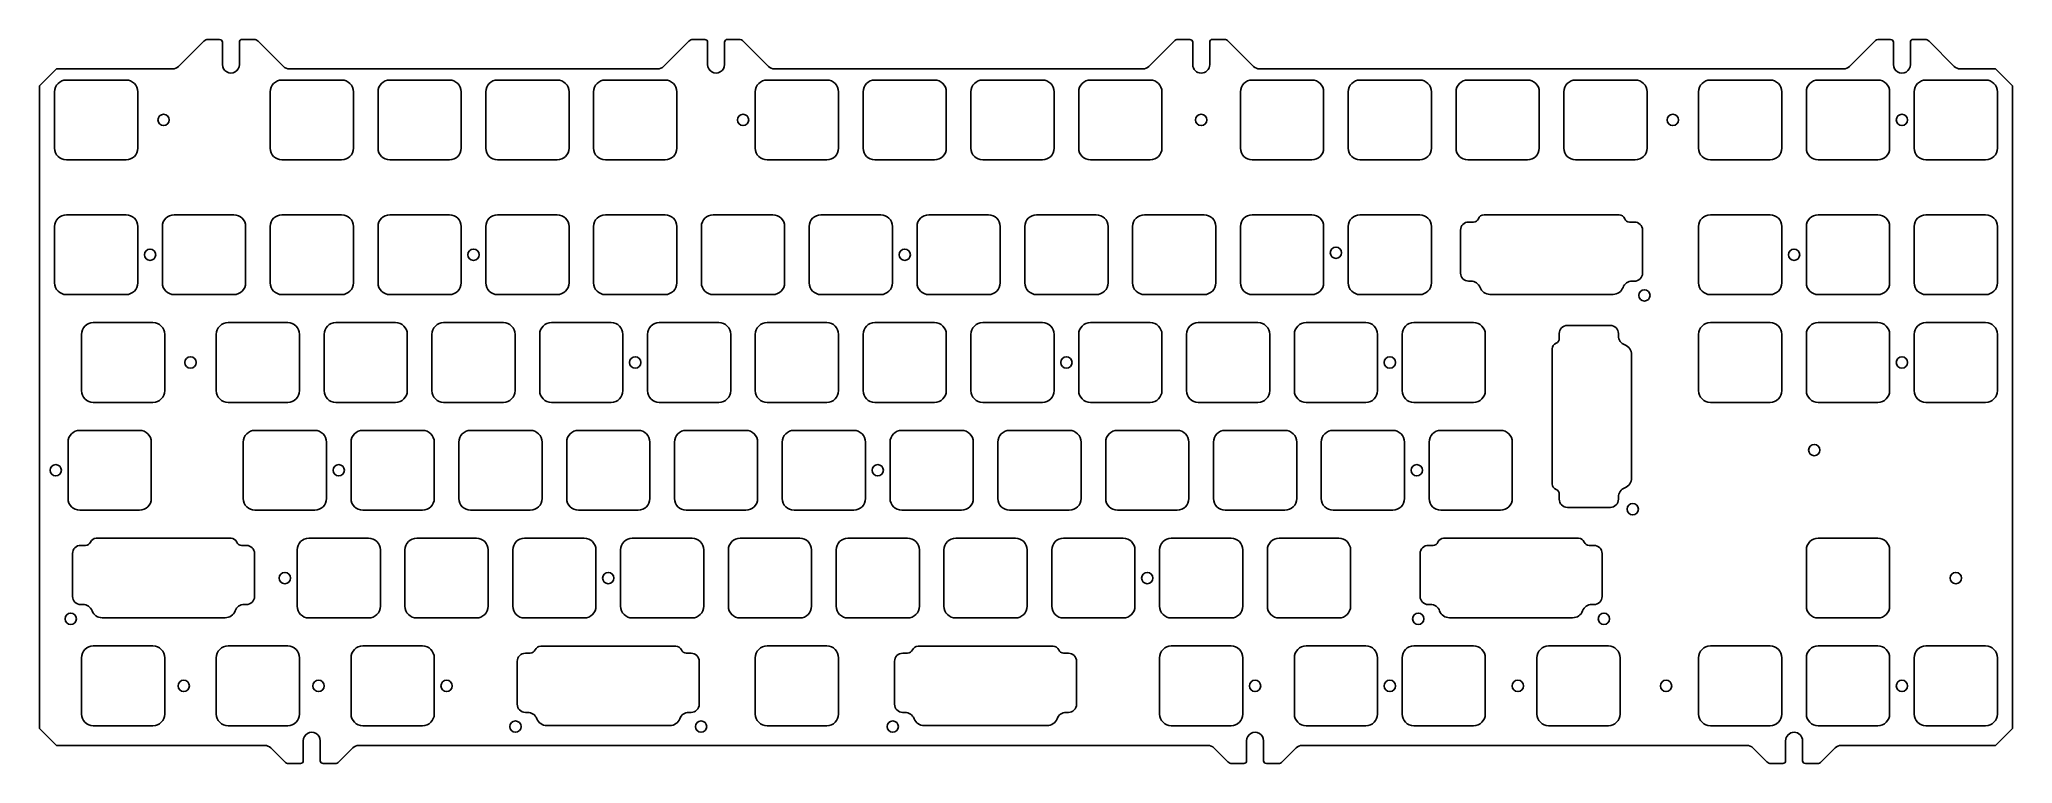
# Model space of a CAD drawing. Header units: millimetres. Extents: x -10 to 339, y -114 to 14.
import ezdxf

# ---------------------------------------------------------------- set-up
doc = ezdxf.new("R2010")
doc.units = ezdxf.units.MM
doc.layers.add('BLACK', color=7, linetype='CONTINUOUS')

msp = doc.modelspace()

# ---------------------------------------------------------------- linework, layer by layer
at = {"layer": 'BLACK', "linetype": 'Continuous'}
for p, q in [((19.734244, 14.224988), (21.812398, 14.225)), ((25.819815, 14.225052), (27.898226, 14.225)), ((105.451794, 14.224988), (107.537398, 14.225)), ((105.451794, 14.2249), (105.451794, 14.224988)), ((111.544815, 14.225052), (113.623126, 14.225)), ((191.176794, 14.224988), (193.262497, 14.225)), ((191.176794, 14.2249), (191.176794, 14.224988)), ((193.262497, 14.224992), (193.262497, 14.225)), ((197.269815, 14.225052), (199.348126, 14.225)), ((315.009244, 14.224988), (317.087398, 14.225)), ((321.094815, 14.225052), (323.173126, 14.225)), ((14.55185, 9.46435), (19.0195, 13.932)), ((22.312506, 13.724999), (22.3125, 9.775002)), ((22.312506, 13.724999), (22.3126, 13.724999)), ((25.3125, 9.774999), (25.3125, 13.724799)), ((33.070062, 9.467438), (28.598067, 13.939433)), ((104.74445, 13.93195), (100.27675, 9.46425)), ((104.744451, 13.931949), (104.74445, 13.93195)), ((108.037506, 13.724999), (108.0375, 9.775002)), ((108.037506, 13.724999), (108.0376, 13.724999)), ((111.0375, 9.774999), (111.0375, 13.724799)), ((114.335091, 13.927443), (118.801371, 9.461169)), ((190.46945, 13.93195), (186.00175, 9.46425)), ((190.469451, 13.931949), (190.46945, 13.93195)), ((193.762393, 13.725), (193.7625, 13.725)), ((193.7625, 9.775), (193.7625, 13.725)), ((196.7625, 13.724799), (196.7625, 9.775)), ((200.060091, 13.927443), (204.526371, 9.461169)), ((309.82675, 9.46425), (314.2945, 13.932)), ((317.5875, 9.799311), (317.587506, 13.724999)), ((317.587506, 13.724999), (317.5876, 13.724999)), ((320.5875, 13.724799), (320.5875, 9.774999)), ((323.885091, 13.927443), (328.351371, 9.461169)), ((-10.025, 6.025), (-7.025, 9.025)), ((-7.025, 9.025), (13.499933, 9.025)), ((5.275001, 7.05), (-5.274995, 7.05)), ((22.312504, 9.775002), (22.3125, 9.775002)), ((43.375, 7.05), (32.824999, 7.05)), ((99.200227, 9.025), (34.133601, 9.025)), ((62.425, 7.05), (51.874999, 7.05)), ((81.475, 7.05), (70.924999, 7.05)), ((100.525, 7.05), (89.974999, 7.05)), ((108.037504, 9.775002), (108.0375, 9.775002)), ((118.550001, 7.049999), (118.550001, 7.05)), ((129.100001, 7.05), (118.550001, 7.05)), ((119.858601, 9.025), (184.956975, 9.025)), ((137.600001, 7.049999), (137.600001, 7.05)), ((148.150001, 7.05), (137.600001, 7.05)), ((156.650001, 7.049999), (156.650001, 7.05)), ((167.200001, 7.05), (156.650001, 7.05)), ((186.25, 7.05), (175.699999, 7.05)), ((214.825, 7.05), (204.274999, 7.05)), ((205.583601, 9.025), (308.781975, 9.025)), ((233.875, 7.05), (223.324999, 7.05)), ((252.925, 7.05), (242.374999, 7.05)), ((261.425001, 7.049999), (261.425001, 7.05)), ((271.975001, 7.05), (261.425001, 7.05)), ((285.237501, 7.049999), (285.237501, 7.05)), ((295.787501, 7.05), (285.237501, 7.05)), ((304.287501, 7.049999), (304.287501, 7.05)), ((314.837501, 7.05), (304.287501, 7.05)), ((323.337501, 7.049999), (323.337501, 7.05)), ((333.887501, 7.05), (323.337501, 7.05)), ((329.408601, 9.025), (335.6375, 9.025)), ((338.6375, 6.025), (335.6375, 9.025)), ((-10.025, 6.025), (-10.025, -107.5375)), ((-7.349999, 4.974996), (-7.349999, -4.974998)), ((7.350001, 4.974999), (7.350001, -4.975001)), ((30.75, 4.975), (30.75, -4.975001)), ((45.45, 4.975), (45.45, -4.975)), ((49.8, 4.975), (49.8, -4.975001)), ((64.5, 4.975), (64.5, -4.975)), ((68.85, 4.975), (68.85, -4.975001)), ((83.55, 4.975), (83.55, -4.975)), ((87.9, 4.975), (87.9, -4.975001)), ((102.6, 4.975), (102.6, -4.975)), ((116.475001, 4.974999), (116.475001, -4.975001)), ((131.175001, 4.974999), (131.175001, -4.975001)), ((135.525001, 4.974999), (135.525001, -4.975001)), ((150.225001, 4.974999), (150.225001, -4.975001)), ((154.575001, 4.974999), (154.575001, -4.975001)), ((169.275001, 4.974999), (169.275001, -4.975001)), ((173.625, 4.975), (173.625, -4.975001)), ((188.325, 4.975), (188.325, -4.975)), ((202.2, 4.975), (202.2, -4.975001)), ((216.9, 4.975), (216.9, -4.975)), ((221.25, 4.975), (221.25, -4.975001)), ((235.95, 4.975), (235.95, -4.975)), ((240.3, 4.975), (240.3, -4.975001)), ((255, 4.975), (255, -4.975)), ((259.350001, 4.974999), (259.350001, -4.975001)), ((274.050001, 4.974999), (274.050001, -4.975001)), ((283.162501, 4.974999), (283.162501, -4.975001)), ((297.862501, 4.974999), (297.862501, -4.975001)), ((302.212501, 4.974999), (302.212501, -4.975001)), ((316.912501, 4.974999), (316.912501, -4.975001)), ((321.262501, 4.974999), (321.262501, -4.975001)), ((335.962501, 4.974999), (335.962501, -4.975001)), ((338.6375, -107.5375), (338.6375, 6.025)), ((5.275001, -7.05), (-5.274997, -7.05)), ((5.275001, -7.050001), (5.275001, -7.05)), ((43.375, -7.05), (32.825, -7.05)), ((62.425, -7.05), (51.875, -7.05)), ((81.475, -7.05), (70.925, -7.05)), ((100.525, -7.05), (89.975, -7.05)), ((129.100001, -7.05), (118.550001, -7.05)), ((129.100001, -7.050001), (129.100001, -7.05)), ((148.150001, -7.05), (137.600001, -7.05)), ((148.150001, -7.050001), (148.150001, -7.05)), ((167.200001, -7.05), (156.650001, -7.05)), ((167.200001, -7.050001), (167.200001, -7.05)), ((186.25, -7.05), (175.7, -7.05)), ((214.825, -7.05), (204.275, -7.05)), ((233.875, -7.05), (223.325, -7.05)), ((252.925, -7.05), (242.375, -7.05)), ((271.975001, -7.05), (261.425001, -7.05)), ((271.975001, -7.050001), (271.975001, -7.05)), ((295.787501, -7.05), (285.237501, -7.05)), ((295.787501, -7.050001), (295.787501, -7.05)), ((314.837501, -7.05), (304.287501, -7.05)), ((314.837501, -7.050001), (314.837501, -7.05)), ((333.887501, -7.05), (323.337501, -7.05)), ((333.887501, -7.050001), (333.887501, -7.05)), ((5.275001, -16.7625), (-5.274993, -16.7625)), ((13.775001, -16.762501), (13.775001, -16.7625)), ((24.325001, -16.7625), (13.775001, -16.7625)), ((32.825001, -16.762501), (32.825001, -16.7625)), ((43.375001, -16.7625), (32.825001, -16.7625)), ((51.875001, -16.762501), (51.875001, -16.7625)), ((62.425001, -16.7625), (51.875001, -16.7625)), ((70.925001, -16.762501), (70.925001, -16.7625)), ((81.475001, -16.7625), (70.925001, -16.7625)), ((89.975001, -16.762501), (89.975001, -16.7625)), ((100.525001, -16.7625), (89.975001, -16.7625)), ((109.025001, -16.762501), (109.025001, -16.7625)), ((119.575001, -16.7625), (109.025001, -16.7625)), ((128.075001, -16.762501), (128.075001, -16.7625)), ((138.625001, -16.7625), (128.075001, -16.7625)), ((147.125001, -16.762501), (147.125001, -16.7625)), ((157.675001, -16.7625), (147.125001, -16.7625)), ((166.175001, -16.762501), (166.175001, -16.7625)), ((176.725001, -16.7625), (166.175001, -16.7625)), ((195.775001, -16.762501), (185.225001, -16.762501)), ((214.825001, -16.762501), (204.275001, -16.762501)), ((233.875001, -16.762501), (223.325001, -16.762501)), ((245.247375, -16.784911), (245.247375, -16.7849)), ((245.247375, -16.7849), (269.102575, -16.7849)), ((285.237501, -16.762501), (285.237501, -16.7625)), ((295.787501, -16.7625), (285.237501, -16.7625)), ((304.287501, -16.762501), (304.287501, -16.7625)), ((314.837501, -16.7625), (304.287501, -16.7625)), ((323.337501, -16.762501), (323.337501, -16.7625)), ((333.887501, -16.7625), (323.337501, -16.7625)), ((-7.349999, -18.837506), (-7.349999, -28.787498)), ((7.350001, -18.837501), (7.350001, -28.787501)), ((11.700001, -18.837501), (11.700001, -28.787501)), ((26.400001, -18.837501), (26.400001, -28.787501)), ((30.750001, -18.837501), (30.750001, -28.787501)), ((45.450001, -18.837501), (45.450001, -28.787501)), ((49.800001, -18.837501), (49.800001, -28.787501)), ((64.500001, -18.837501), (64.500001, -28.787501)), ((68.850001, -18.837501), (68.850001, -28.787501)), ((83.550001, -18.837501), (83.550001, -28.787501)), ((87.900001, -18.837501), (87.900001, -28.787501)), ((102.600001, -18.837501), (102.600001, -28.787501)), ((106.950001, -18.837501), (106.950001, -28.787501)), ((121.650001, -18.837501), (121.650001, -28.787501)), ((126.000001, -18.837501), (126.000001, -28.787501)), ((140.700001, -18.837501), (140.700001, -28.787501)), ((145.050001, -18.837501), (145.050001, -28.787501)), ((159.750001, -18.837501), (159.750001, -28.787501)), ((164.100001, -18.837501), (164.100001, -28.787501)), ((178.800001, -18.837501), (178.800001, -28.787501)), ((183.150001, -18.837501), (183.150001, -28.787501)), ((197.850001, -18.837501), (197.850001, -28.787501)), ((202.200001, -18.837501), (202.200001, -28.787501)), ((216.900001, -18.837501), (216.900001, -28.787501)), ((221.250001, -18.837501), (221.250001, -28.787501)), ((235.950001, -18.837501), (235.950001, -28.787501)), ((241.099485, -27.06294), (241.099485, -19.4622)), ((242.536512, -18.03706), (243.390075, -18.03706)), ((243.390075, -18.037048), (243.390075, -18.03706)), ((270.959775, -18.03706), (271.825375, -18.03706)), ((273.250365, -19.46206), (273.250365, -27.0629)), ((283.162501, -18.837501), (283.162501, -28.787501)), ((297.862501, -18.837501), (297.862501, -28.787501)), ((302.212501, -18.837501), (302.212501, -28.787501)), ((316.912501, -18.837501), (316.912501, -28.787501)), ((321.262501, -18.837501), (321.262501, -28.787501)), ((335.962501, -18.837501), (335.962501, -28.787501)), ((5.275001, -30.8625), (-5.274997, -30.8625)), ((5.275001, -30.862501), (5.275001, -30.8625)), ((24.325001, -30.8625), (13.775001, -30.8625)), ((24.325001, -30.862501), (24.325001, -30.8625)), ((43.375001, -30.8625), (32.825001, -30.8625)), ((43.375001, -30.862501), (43.375001, -30.8625)), ((62.425001, -30.8625), (51.875001, -30.8625)), ((62.425001, -30.862501), (62.425001, -30.8625)), ((81.475001, -30.8625), (70.925001, -30.8625)), ((81.475001, -30.862501), (81.475001, -30.8625)), ((100.525001, -30.8625), (89.975001, -30.8625)), ((100.525001, -30.862501), (100.525001, -30.8625)), ((119.575001, -30.8625), (109.025001, -30.8625)), ((119.575001, -30.862501), (119.575001, -30.8625)), ((138.625001, -30.8625), (128.075001, -30.8625)), ((138.625001, -30.862501), (138.625001, -30.8625)), ((157.675001, -30.8625), (147.125001, -30.8625)), ((157.675001, -30.862501), (157.675001, -30.8625)), ((176.725001, -30.8625), (166.175001, -30.8625)), ((176.725001, -30.862501), (176.725001, -30.8625)), ((195.775001, -30.862501), (185.225001, -30.862501)), ((214.825001, -30.862501), (204.275001, -30.862501)), ((233.875001, -30.862501), (223.325001, -30.862501)), ((242.928575, -28.48794), (242.524475, -28.48794)), ((268.050425, -30.82441), (246.299575, -30.82441)), ((271.813458, -28.48794), (271.421325, -28.48794)), ((295.787501, -30.8625), (285.237501, -30.8625)), ((295.787501, -30.862501), (295.787501, -30.8625)), ((314.837501, -30.8625), (304.287501, -30.8625)), ((314.837501, -30.862501), (314.837501, -30.8625)), ((333.887501, -30.8625), (323.337501, -30.8625)), ((333.887501, -30.862501), (333.887501, -30.8625)), ((-2.587499, -37.887506), (-2.587499, -47.837498)), ((10.037501, -35.8125), (-0.512493, -35.8125)), ((12.112501, -37.887501), (12.112501, -47.837501)), ((21.225001, -37.887501), (21.225001, -47.837501)), ((23.300001, -35.812501), (23.300001, -35.8125)), ((33.850001, -35.8125), (23.300001, -35.8125)), ((35.925001, -37.887501), (35.925001, -47.837501)), ((40.275001, -37.887501), (40.275001, -47.837501)), ((42.350001, -35.812501), (42.350001, -35.8125)), ((52.900001, -35.8125), (42.350001, -35.8125)), ((54.975001, -37.887501), (54.975001, -47.837501)), ((59.325001, -37.887501), (59.325001, -47.837501)), ((61.400001, -35.812501), (61.400001, -35.8125)), ((71.950001, -35.8125), (61.400001, -35.8125)), ((74.025001, -37.887501), (74.025001, -47.837501)), ((78.375001, -37.887501), (78.375001, -47.837501)), ((80.450001, -35.812501), (80.450001, -35.8125)), ((91.000001, -35.8125), (80.450001, -35.8125)), ((93.075001, -37.887501), (93.075001, -47.837501)), ((97.425001, -37.887501), (97.425001, -47.837501)), ((99.500001, -35.812501), (99.500001, -35.8125)), ((110.050001, -35.8125), (99.500001, -35.8125)), ((112.125001, -37.887501), (112.125001, -47.837501)), ((116.475001, -37.887501), (116.475001, -47.837501)), ((118.550001, -35.812501), (118.550001, -35.8125)), ((129.100001, -35.8125), (118.550001, -35.8125)), ((131.175001, -37.887501), (131.175001, -47.837501)), ((135.525001, -37.887501), (135.525001, -47.837501)), ((137.600001, -35.812501), (137.600001, -35.8125)), ((148.150001, -35.8125), (137.600001, -35.8125)), ((150.225001, -37.887501), (150.225001, -47.837501)), ((154.575001, -37.887501), (154.575001, -47.837501)), ((156.650001, -35.812501), (156.650001, -35.8125)), ((167.200001, -35.8125), (156.650001, -35.8125)), ((169.275001, -37.887501), (169.275001, -47.837501)), ((173.625001, -37.887501), (173.625001, -47.837501)), ((175.700001, -35.812501), (175.700001, -35.8125)), ((186.250001, -35.8125), (175.700001, -35.8125)), ((188.325001, -37.887501), (188.325001, -47.837501)), ((192.675001, -37.887501), (192.675001, -47.837501)), ((194.750001, -35.812501), (194.750001, -35.8125)), ((205.300001, -35.8125), (194.750001, -35.8125)), ((207.375001, -37.887501), (207.375001, -47.837501)), ((211.725001, -37.887501), (211.725001, -47.837501)), ((213.800001, -35.812501), (213.800001, -35.8125)), ((224.350001, -35.8125), (213.800001, -35.8125)), ((226.425001, -37.887501), (226.425001, -47.837501)), ((230.775001, -37.887501), (230.775001, -47.837501)), ((232.850001, -35.812501), (232.850001, -35.8125)), ((243.400001, -35.8125), (232.850001, -35.8125)), ((245.475001, -37.887501), (245.475001, -47.837501)), ((258.54331, -38.602725), (258.54331, -37.737125)), ((259.96831, -36.312135), (267.56915, -36.312135)), ((268.99419, -37.749042), (268.99419, -38.141175)), ((283.162501, -37.887501), (283.162501, -47.837501)), ((285.237501, -35.812501), (285.237501, -35.8125)), ((295.787501, -35.8125), (285.237501, -35.8125)), ((297.862501, -37.887501), (297.862501, -47.837501)), ((302.212501, -37.887501), (302.212501, -47.837501)), ((304.287501, -35.812501), (304.287501, -35.8125)), ((314.837501, -35.8125), (304.287501, -35.8125)), ((316.912501, -37.887501), (316.912501, -47.837501)), ((321.262501, -37.887501), (321.262501, -47.837501)), ((323.337501, -35.812501), (323.337501, -35.8125)), ((333.887501, -35.8125), (323.337501, -35.8125)), ((335.962501, -37.887501), (335.962501, -47.837501)), ((257.29115, -64.315125), (257.29115, -40.459925)), ((271.33066, -41.512075), (271.33066, -63.262925)), ((10.037501, -49.9125), (-0.512497, -49.9125)), ((10.037501, -49.912501), (10.037501, -49.9125)), ((33.850001, -49.9125), (23.300001, -49.9125)), ((33.850001, -49.912501), (33.850001, -49.9125)), ((52.900001, -49.9125), (42.350001, -49.9125)), ((52.900001, -49.912501), (52.900001, -49.9125)), ((71.950001, -49.9125), (61.400001, -49.9125)), ((71.950001, -49.912501), (71.950001, -49.9125)), ((91.000001, -49.9125), (80.450001, -49.9125)), ((91.000001, -49.912501), (91.000001, -49.9125)), ((110.050001, -49.9125), (99.500001, -49.9125)), ((110.050001, -49.912501), (110.050001, -49.9125)), ((129.100001, -49.9125), (118.550001, -49.9125)), ((129.100001, -49.912501), (129.100001, -49.9125)), ((148.150001, -49.9125), (137.600001, -49.9125)), ((148.150001, -49.912501), (148.150001, -49.9125)), ((167.200001, -49.9125), (156.650001, -49.9125)), ((167.200001, -49.912501), (167.200001, -49.9125)), ((186.250001, -49.9125), (175.700001, -49.9125)), ((186.250001, -49.912501), (186.250001, -49.9125)), ((205.300001, -49.9125), (194.750001, -49.9125)), ((205.300001, -49.912501), (205.300001, -49.9125)), ((224.350001, -49.9125), (213.800001, -49.9125)), ((224.350001, -49.912501), (224.350001, -49.9125)), ((243.400001, -49.9125), (232.850001, -49.9125)), ((243.400001, -49.912501), (243.400001, -49.9125)), ((295.787501, -49.9125), (285.237501, -49.9125)), ((295.787501, -49.912501), (295.787501, -49.9125)), ((314.837501, -49.9125), (304.287501, -49.9125)), ((314.837501, -49.912501), (314.837501, -49.9125)), ((333.887501, -49.9125), (323.337501, -49.9125)), ((333.887501, -49.912501), (333.887501, -49.9125)), ((7.65625, -54.8625), (-2.893751, -54.8625)), ((28.062501, -54.862501), (28.062501, -54.8625)), ((38.612501, -54.8625), (28.062501, -54.8625)), ((47.112501, -54.862501), (47.112501, -54.8625)), ((57.662501, -54.8625), (47.112501, -54.8625)), ((66.162501, -54.862501), (66.162501, -54.8625)), ((76.712501, -54.8625), (66.162501, -54.8625)), ((85.212501, -54.862501), (85.212501, -54.8625)), ((95.762501, -54.8625), (85.212501, -54.8625)), ((104.262501, -54.862501), (104.262501, -54.8625)), ((114.812501, -54.8625), (104.262501, -54.8625)), ((123.312501, -54.862501), (123.312501, -54.8625)), ((133.862501, -54.8625), (123.312501, -54.8625)), ((142.362501, -54.862501), (142.362501, -54.8625)), ((152.912501, -54.8625), (142.362501, -54.8625)), ((161.412501, -54.862501), (161.412501, -54.8625)), ((171.962501, -54.8625), (161.412501, -54.8625)), ((180.462501, -54.862501), (180.462501, -54.8625)), ((191.012501, -54.8625), (180.462501, -54.8625)), ((199.512501, -54.862501), (199.512501, -54.8625)), ((210.062501, -54.8625), (199.512501, -54.8625)), ((218.562501, -54.862501), (218.562501, -54.8625)), ((229.112501, -54.8625), (218.562501, -54.8625)), ((248.1625, -54.8625), (237.612499, -54.8625)), ((-4.96875, -56.9375), (-4.96875, -66.887501)), ((9.73125, -56.9375), (9.73125, -66.8875)), ((25.987501, -56.937501), (25.987501, -66.887501)), ((40.687501, -56.937501), (40.687501, -66.887501)), ((45.037501, -56.937501), (45.037501, -66.887501)), ((59.737501, -56.937501), (59.737501, -66.887501)), ((64.087501, -56.937501), (64.087501, -66.887501)), ((78.787501, -56.937501), (78.787501, -66.887501)), ((83.137501, -56.937501), (83.137501, -66.887501)), ((97.837501, -56.937501), (97.837501, -66.887501)), ((102.187501, -56.937501), (102.187501, -66.887501)), ((116.887501, -56.937501), (116.887501, -66.887501)), ((121.237501, -56.937501), (121.237501, -66.887501)), ((135.937501, -56.937501), (135.937501, -66.887501)), ((140.287501, -56.937501), (140.287501, -66.887501)), ((154.987501, -56.937501), (154.987501, -66.887501)), ((159.337501, -56.937501), (159.337501, -66.887501)), ((174.037501, -56.937501), (174.037501, -66.887501)), ((178.387501, -56.937501), (178.387501, -66.887501)), ((193.087501, -56.937501), (193.087501, -66.887501)), ((197.437501, -56.937501), (197.437501, -66.887501)), ((212.137501, -56.937501), (212.137501, -66.887501)), ((216.487501, -56.937501), (216.487501, -66.887501)), ((231.187501, -56.937501), (231.187501, -66.887501)), ((235.5375, -56.9375), (235.5375, -66.887501)), ((250.2375, -56.9375), (250.2375, -66.8875)), ((257.291161, -64.315125), (257.29115, -64.315125)), ((258.543298, -66.172425), (258.54331, -66.172425)), ((258.54331, -67.025988), (258.54331, -66.172425)), ((7.65625, -68.9625), (-2.89375, -68.9625)), ((38.612501, -68.9625), (28.062501, -68.9625)), ((38.612501, -68.962501), (38.612501, -68.9625)), ((57.662501, -68.9625), (47.112501, -68.9625)), ((57.662501, -68.962501), (57.662501, -68.9625)), ((76.712501, -68.9625), (66.162501, -68.9625)), ((76.712501, -68.962501), (76.712501, -68.9625)), ((95.762501, -68.9625), (85.212501, -68.9625)), ((95.762501, -68.962501), (95.762501, -68.9625)), ((114.812501, -68.9625), (104.262501, -68.9625)), ((114.812501, -68.962501), (114.812501, -68.9625)), ((133.862501, -68.9625), (123.312501, -68.9625)), ((133.862501, -68.962501), (133.862501, -68.9625)), ((152.912501, -68.9625), (142.362501, -68.9625)), ((152.912501, -68.962501), (152.912501, -68.9625)), ((171.962501, -68.9625), (161.412501, -68.9625)), ((171.962501, -68.962501), (171.962501, -68.9625)), ((191.012501, -68.9625), (180.462501, -68.9625)), ((191.012501, -68.962501), (191.012501, -68.9625)), ((210.062501, -68.9625), (199.512501, -68.9625)), ((210.062501, -68.962501), (210.062501, -68.9625)), ((229.112501, -68.9625), (218.562501, -68.9625)), ((229.112501, -68.962501), (229.112501, -68.9625)), ((248.1625, -68.9625), (237.6125, -68.9625)), ((267.56919, -68.463015), (259.96845, -68.463015)), ((268.99419, -66.633925), (268.99419, -67.038025)), ((-4.169265, -84.21294), (-4.169265, -76.6122)), ((-2.732238, -75.18706), (-1.878675, -75.18706)), ((-1.878675, -75.187048), (-1.878675, -75.18706)), ((-0.021375, -73.934911), (-0.021375, -73.9349)), ((-0.021375, -73.9349), (23.833825, -73.9349)), ((25.691025, -75.18706), (26.556625, -75.18706)), ((27.981615, -76.61206), (27.981615, -84.2129)), ((35.512501, -75.987501), (35.512501, -85.937501)), ((37.587501, -73.912501), (37.587501, -73.9125)), ((48.137501, -73.9125), (37.587501, -73.9125)), ((50.212501, -75.987501), (50.212501, -85.937501)), ((54.562501, -75.987501), (54.562501, -85.937501)), ((56.637501, -73.912501), (56.637501, -73.9125)), ((67.187501, -73.9125), (56.637501, -73.9125)), ((69.262501, -75.987501), (69.262501, -85.937501)), ((73.612501, -75.987501), (73.612501, -85.937501)), ((75.687501, -73.912501), (75.687501, -73.9125)), ((86.237501, -73.9125), (75.687501, -73.9125)), ((88.312501, -75.987501), (88.312501, -85.937501)), ((92.662501, -75.987501), (92.662501, -85.937501)), ((94.737501, -73.912501), (94.737501, -73.9125)), ((105.287501, -73.9125), (94.737501, -73.9125)), ((107.362501, -75.987501), (107.362501, -85.937501)), ((111.712501, -75.987501), (111.712501, -85.937501)), ((113.787501, -73.912501), (113.787501, -73.9125)), ((124.337501, -73.9125), (113.787501, -73.9125)), ((126.412501, -75.987501), (126.412501, -85.937501)), ((130.762501, -75.987501), (130.762501, -85.937501)), ((132.837501, -73.912501), (132.837501, -73.9125)), ((143.387501, -73.9125), (132.837501, -73.9125)), ((145.462501, -75.987501), (145.462501, -85.937501)), ((149.812501, -75.987501), (149.812501, -85.937501)), ((151.887501, -73.912501), (151.887501, -73.9125)), ((162.437501, -73.9125), (151.887501, -73.9125)), ((164.512501, -75.987501), (164.512501, -85.937501)), ((168.862501, -75.987501), (168.862501, -85.937501)), ((170.937501, -73.912501), (170.937501, -73.9125)), ((181.487501, -73.9125), (170.937501, -73.9125)), ((183.562501, -75.987501), (183.562501, -85.937501)), ((187.9125, -75.987501), (187.9125, -85.937501)), ((200.537501, -73.9125), (189.987501, -73.9125)), ((202.6125, -75.9875), (202.6125, -85.937501)), ((202.612502, -75.9875), (202.6125, -75.9875)), ((206.9625, -75.987501), (206.9625, -85.937501)), ((219.587501, -73.9125), (209.037501, -73.9125)), ((221.6625, -75.9875), (221.6625, -85.937501)), ((221.662502, -75.9875), (221.6625, -75.9875)), ((233.955735, -84.21294), (233.955735, -76.6122)), ((235.392762, -75.18706), (236.246325, -75.18706)), ((236.246325, -75.187048), (236.246325, -75.18706)), ((238.103625, -73.9349), (261.958825, -73.9349)), ((238.103625, -73.934911), (238.103625, -73.9349)), ((263.816025, -75.18706), (264.681625, -75.18706)), ((266.106615, -76.61206), (266.106615, -84.2129)), ((302.212501, -75.987501), (302.212501, -85.937501)), ((304.287501, -73.912501), (304.287501, -73.9125)), ((314.837501, -73.9125), (304.287501, -73.9125)), ((316.912501, -75.987501), (316.912501, -85.937501)), ((-2.340175, -85.63794), (-2.744275, -85.63794)), ((26.544708, -85.63794), (26.152575, -85.63794)), ((235.784825, -85.63794), (235.380725, -85.63794)), ((264.669708, -85.63794), (264.277575, -85.63794)), ((22.781675, -87.97441), (1.030825, -87.97441)), ((48.137501, -88.0125), (37.587501, -88.0125)), ((48.137501, -88.012501), (48.137501, -88.0125)), ((67.187501, -88.0125), (56.637501, -88.0125)), ((67.187501, -88.012501), (67.187501, -88.0125)), ((86.237501, -88.0125), (75.687501, -88.0125)), ((86.237501, -88.012501), (86.237501, -88.0125)), ((105.287501, -88.0125), (94.737501, -88.0125)), ((105.287501, -88.012501), (105.287501, -88.0125)), ((124.337501, -88.0125), (113.787501, -88.0125)), ((124.337501, -88.012501), (124.337501, -88.0125)), ((143.387501, -88.0125), (132.837501, -88.0125)), ((143.387501, -88.012501), (143.387501, -88.0125)), ((162.437501, -88.0125), (151.887501, -88.0125)), ((162.437501, -88.012501), (162.437501, -88.0125)), ((181.487501, -88.0125), (170.937501, -88.0125)), ((181.487501, -88.012501), (181.487501, -88.0125)), ((200.537501, -88.0125), (189.987501, -88.0125)), ((219.587501, -88.0125), (209.037501, -88.0125)), ((260.906675, -87.97441), (239.155825, -87.97441)), ((314.837501, -88.0125), (304.287501, -88.0125)), ((314.837501, -88.012501), (314.837501, -88.0125)), ((10.0375, -92.9625), (-0.512501, -92.9625)), ((33.85, -92.9625), (23.299999, -92.9625)), ((57.6625, -92.9625), (47.112499, -92.9625)), ((78.559875, -92.984911), (78.559875, -92.9849)), ((78.559875, -92.9849), (102.415075, -92.9849)), ((129.1, -92.9625), (118.549999, -92.9625)), ((145.234875, -92.984911), (145.234875, -92.9849)), ((145.234875, -92.9849), (169.090075, -92.9849)), ((200.5375, -92.9625), (189.987499, -92.9625)), ((224.35, -92.9625), (213.799999, -92.9625)), ((243.4, -92.9625), (232.849999, -92.9625)), ((267.2125, -92.9625), (256.662499, -92.9625)), ((285.237501, -92.962501), (285.237501, -92.9625)), ((295.787501, -92.9625), (285.237501, -92.9625)), ((304.287501, -92.962501), (304.287501, -92.9625)), ((314.837501, -92.9625), (304.287501, -92.9625)), ((323.337501, -92.962501), (323.337501, -92.9625)), ((333.887501, -92.9625), (323.337501, -92.9625)), ((-2.5875, -95.0375), (-2.5875, -104.987501)), ((12.1125, -95.0375), (12.1125, -104.9875)), ((21.225, -95.0375), (21.225, -104.987501)), ((35.925, -95.0375), (35.925, -104.9875)), ((45.0375, -95.0375), (45.0375, -104.987501)), ((59.7375, -95.0375), (59.7375, -104.9875)), ((74.411985, -103.26294), (74.411985, -95.6622)), ((75.849012, -94.23706), (76.702575, -94.23706)), ((76.702575, -94.237048), (76.702575, -94.23706)), ((104.272275, -94.23706), (105.137875, -94.23706)), ((106.562865, -95.66206), (106.562865, -103.2629)), ((116.475, -95.0375), (116.475, -104.987501)), ((131.175, -95.0375), (131.175, -104.9875)), ((141.086985, -103.26294), (141.086985, -95.6622)), ((142.524012, -94.23706), (143.377575, -94.23706)), ((143.377575, -94.237048), (143.377575, -94.23706)), ((170.947275, -94.23706), (171.812875, -94.23706)), ((173.237865, -95.66206), (173.237865, -103.2629)), ((187.9125, -95.0375), (187.9125, -104.987501)), ((202.6125, -95.0375), (202.6125, -104.9875)), ((211.725, -95.0375), (211.725, -104.987501)), ((226.425, -95.0375), (226.425, -104.9875)), ((230.775, -95.0375), (230.775, -104.987501)), ((245.475, -95.0375), (245.475, -104.9875)), ((254.5875, -95.0375), (254.5875, -104.987501)), ((269.2875, -95.0375), (269.2875, -104.9875)), ((283.162501, -95.037501), (283.162501, -104.987501)), ((297.862501, -95.037501), (297.862501, -104.987501)), ((302.212501, -95.037501), (302.212501, -104.987501)), ((316.912501, -95.037501), (316.912501, -104.987501)), ((321.262501, -95.037501), (321.262501, -104.987501)), ((335.962501, -95.037501), (335.962501, -104.987501)), ((-10.025, -107.5375), (-7.025, -110.5375)), ((10.0375, -107.0625), (-0.5125, -107.0625)), ((33.85, -107.0625), (23.3, -107.0625)), ((57.6625, -107.0625), (47.1125, -107.0625)), ((76.241075, -104.68794), (75.836975, -104.68794)), ((101.362925, -107.02441), (79.612075, -107.02441)), ((105.125958, -104.68794), (104.733825, -104.68794)), ((129.1, -107.0625), (118.55, -107.0625)), ((142.916075, -104.68794), (142.511975, -104.68794)), ((168.037925, -107.02441), (146.287075, -107.02441)), ((171.800958, -104.68794), (171.408825, -104.68794)), ((200.5375, -107.0625), (189.9875, -107.0625)), ((224.35, -107.0625), (213.8, -107.0625)), ((243.4, -107.0625), (232.85, -107.0625)), ((267.2125, -107.0625), (256.6625, -107.0625)), ((295.787501, -107.0625), (285.237501, -107.0625)), ((295.787501, -107.062501), (295.787501, -107.0625)), ((314.837501, -107.0625), (304.287501, -107.0625)), ((314.837501, -107.062501), (314.837501, -107.0625)), ((333.887501, -107.0625), (323.337501, -107.0625)), ((333.887501, -107.062501), (333.887501, -107.0625)), ((335.6375, -110.5375), (338.6375, -107.5375)), ((29.778401, -110.5375), (-7.025, -110.5375)), ((30.845218, -110.982695), (33.307141, -113.444577)), ((36.600052, -113.237501), (36.600052, -109.712501)), ((39.600052, -109.712521), (39.600006, -113.237594)), ((42.892776, -113.444776), (45.360676, -110.976876)), ((45.360681, -110.976881), (45.360676, -110.976876)), ((196.465901, -110.5375), (46.427881, -110.5375)), ((199.994665, -113.4446), (197.521227, -110.971206)), ((203.287552, -113.237501), (203.287552, -109.712501)), ((206.287506, -113.237594), (206.287552, -109.729667)), ((209.580276, -113.444776), (212.048176, -110.976876)), ((212.048182, -110.976882), (212.048176, -110.976876)), ((213.1089, -110.53753), (213.1089, -110.5375)), ((291.716001, -110.5375), (213.1089, -110.5375)), ((295.244631, -113.444583), (292.771513, -110.971513)), ((298.5375, -109.7125), (298.5375, -113.237501)), ((301.5375, -113.237701), (301.5375, -109.7125)), ((304.8303, -113.4447), (307.298, -110.977)), ((308.358899, -110.537516), (335.6375, -110.5375)), ((308.358899, -110.537603), (308.358899, -110.537516)), ((33.307141, -113.444577), (33.307127, -113.444591)), ((34.014201, -113.7375), (36.100029, -113.7375)), ((36.100029, -113.73745), (36.100029, -113.7375)), ((40.099904, -113.7375), (42.198866, -113.737488)), ((199.994665, -113.4446), (199.994651, -113.444614)), ((202.787552, -113.7375), (200.701701, -113.7375)), ((202.787552, -113.73745), (202.787552, -113.7375)), ((206.787404, -113.7375), (208.886366, -113.737488)), ((295.244631, -113.444583), (295.244617, -113.444597)), ((295.951626, -113.7375), (298.0375, -113.737448)), ((298.0375, -113.737398), (298.0375, -113.73745)), ((302.037293, -113.7375), (304.128383, -113.737534))]:
    msp.add_line(p, q, dxfattribs=at)
at = {"layer": 'BLACK'}
for centre in [(11.90625, 0), (114.3, 0), (195.2625, 0), (278.60625, 0), (319.0875, 0), (9.525, -23.8125), (66.675, -23.8125), (142.875, -23.8125), (219.0842, -23.4625), (300.0375, -23.8125), (273.575, -31.0125), (16.66875, -42.8625), (95.25, -42.8625), (171.45, -42.8625), (228.6, -42.8625), (319.0875, -42.8625), (303.609375, -58.340625), (-7.14375, -61.9125), (42.8625, -61.9125), (138.1125, -61.9125), (233.3625, -61.9125), (271.51875, -68.7875), (33.3375, -80.9625), (90.4875, -80.9625), (185.7375, -80.9625), (328.6125, -80.9625), (-4.49375, -88.1625), (233.63125, -88.1625), (266.43125, -88.1625), (15.478124, -100.0125), (39.290624, -100.0125), (61.912499, -100.0125), (204.787499, -100.0125), (228.599999, -100.0125), (251.221874, -100.0125), (277.415625, -100.0125), (319.0875, -100.0125), (74.0875, -107.2125), (106.8875, -107.2125), (140.7625, -107.2125)]:
    msp.add_circle(centre, 1, dxfattribs=at)
for centre, radius, start, end in [((19.726901, 13.224599), 1.000416, 89.57944824, 135), ((21.812401, 13.724799), 0.500201, 0.02290919, 90.00034364), ((25.812801, 13.724799), 0.500301, 89.19671393, 180), ((27.898201, 13.224599), 1.000401, 45.60618593, 89.99856818), ((105.451701, 13.224699), 1.000203, 89.99467256, 135), ((107.537401, 13.724799), 0.500201, 0.02290919, 90.00034364), ((111.537801, 13.724799), 0.500301, 89.19671393, 180), ((113.623101, 13.224399), 1.000601, 44.63777463, 89.99856847), ((191.176701, 13.224699), 1.000203, 89.99467256, 135), ((193.262601, 13.725199), 0.499793, 359.97718679, 90.01192246), ((197.262801, 13.724799), 0.500301, 89.19671393, 180), ((199.348101, 13.224399), 1.000601, 44.63777463, 89.99856847), ((315.001901, 13.224599), 1.000416, 89.57944824, 135), ((317.087401, 13.724799), 0.500201, 0.02290919, 90.00034364), ((321.087801, 13.724799), 0.500301, 89.19671393, 180), ((323.173101, 13.224399), 1.000601, 44.63777463, 89.99856847), ((-5.274995, 4.974996), 2.075004, 90, 180), ((5.275001, 4.974999), 2.075001, 0, 90), ((13.491101, 10.525099), 1.500126, 270.33733139, 315), ((23.812501, 9.774999), 1.499999, 179.99988541, 0), ((32.825004, 4.974996), 2.075004, 90.00013806, 179.99988955), ((34.133601, 10.524499), 1.499499, 224.82497364, 270), ((43.375, 4.975), 2.075, 0, 90), ((51.875004, 4.974996), 2.075004, 90.00013806, 179.99988955), ((62.425003, 4.975003), 2.074997, 359.99991716, 90.00008284), ((70.925004, 4.974996), 2.075004, 90.00013806, 179.99988955), ((81.475003, 4.975003), 2.074997, 359.99991716, 90.00008284), ((89.975004, 4.974996), 2.075004, 90.00013806, 179.99988955), ((99.216101, 10.524899), 1.499984, 269.39363967, 315), ((100.525, 4.975), 2.075, 0, 90), ((109.537501, 9.774999), 1.499999, 179.99988541, 0), ((118.550001, 4.974999), 2.075, 90, 180), ((119.858601, 10.524399), 1.499399, 225.16212226, 270), ((129.100001, 4.974999), 2.075001, 0, 90), ((137.600001, 4.974999), 2.075, 90, 180), ((148.150001, 4.974999), 2.075001, 0, 90), ((156.650001, 4.974999), 2.075, 90, 180), ((167.200001, 4.974999), 2.075001, 0, 90), ((175.700004, 4.974996), 2.075004, 90.00013806, 179.99988955), ((184.941101, 10.524899), 1.499984, 270.60636033, 315), ((186.25, 4.975), 2.075, 0, 90), ((195.2625, 9.775), 1.5, 180, 0), ((204.275004, 4.974996), 2.075004, 90.00013806, 179.99988955), ((205.583601, 10.524399), 1.499399, 225.16212226, 270), ((214.825, 4.975), 2.075, 0, 90), ((223.325004, 4.974996), 2.075004, 90.00013806, 179.99988955), ((233.875, 4.975), 2.075, 0, 90), ((242.375004, 4.974996), 2.075004, 90.00013806, 179.99988955), ((252.925, 4.975005), 2.074995, 359.99986194, 90), ((261.425001, 4.974999), 2.075, 90, 180), ((271.975001, 4.974999), 2.075001, 0, 90), ((285.237501, 4.974999), 2.075, 90, 180), ((295.787501, 4.974999), 2.075001, 0, 90), ((304.287501, 4.974999), 2.075, 90, 180), ((308.766101, 10.524899), 1.499984, 270.60636033, 315), ((314.837501, 4.974999), 2.075001, 0, 90), ((319.087401, 9.774999), 1.500099, 179.07137003, 0), ((323.337501, 4.974999), 2.075, 90, 180), ((329.408601, 10.524399), 1.499399, 225.16212226, 270), ((333.887501, 4.974999), 2.075001, 0, 90), ((-5.274997, -4.974998), 2.075002, 180, 270), ((5.275001, -4.975001), 2.075, 270, 0), ((32.825002, -4.974998), 2.075002, 180.00008284, 269.99994478), ((43.375, -4.975), 2.075, 270, 0), ((51.875002, -4.974998), 2.075002, 180.00008284, 269.99994478), ((62.424996, -4.974996), 2.075004, 270.00011045, 359.99988955), ((70.925002, -4.974998), 2.075002, 180.00008284, 269.99994478), ((81.474996, -4.974996), 2.075004, 270.00011045, 359.99988955), ((89.975002, -4.974998), 2.075002, 180.00008284, 269.99994478), ((100.525, -4.975), 2.075, 270, 0), ((118.550001, -4.975001), 2.074999, 180, 270), ((129.100001, -4.975001), 2.075, 270, 0), ((137.600001, -4.975001), 2.074999, 180, 270), ((148.150001, -4.975001), 2.075, 270, 0), ((156.650001, -4.975001), 2.074999, 180, 270), ((167.200001, -4.975001), 2.075, 270, 0), ((175.700002, -4.974998), 2.075002, 180.00008284, 269.99994478), ((186.25, -4.975), 2.075, 270, 0), ((204.275002, -4.974998), 2.075002, 180.00008284, 269.99994478), ((214.825, -4.975), 2.075, 270, 0), ((223.325002, -4.974998), 2.075002, 180.00008284, 269.99994478), ((233.875, -4.975), 2.075, 270, 0), ((242.375002, -4.974998), 2.075002, 180.00008284, 269.99994478), ((252.925, -4.974995), 2.075, 270, 359.99986194), ((261.425001, -4.975001), 2.074999, 180, 270), ((271.975001, -4.975001), 2.075, 270, 0), ((285.237501, -4.975001), 2.074999, 180, 270), ((295.787501, -4.975001), 2.075, 270, 0), ((304.287501, -4.975001), 2.074999, 180, 270), ((314.837501, -4.975001), 2.075, 270, 0), ((323.337501, -4.975001), 2.074999, 180, 270), ((333.887501, -4.975001), 2.075, 270, 0), ((-5.274994, -18.837505), 2.075005, 89.99997239, 180.00002761), ((5.275001, -18.837501), 2.075001, 0, 90), ((13.775001, -18.837501), 2.075, 90, 180), ((24.325001, -18.837501), 2.075001, 0, 90), ((32.825001, -18.837501), 2.075, 90, 180), ((43.375001, -18.837501), 2.075001, 0, 90), ((51.875001, -18.837501), 2.075, 90, 180), ((62.425001, -18.837501), 2.075001, 0, 90), ((70.925001, -18.837501), 2.075, 90, 180), ((81.475001, -18.837501), 2.075001, 0, 90), ((89.975001, -18.837501), 2.075, 90, 180), ((100.525001, -18.837501), 2.075001, 0, 90), ((109.025001, -18.837501), 2.075, 90, 180), ((119.575001, -18.837501), 2.075001, 0, 90), ((128.075001, -18.837501), 2.075, 90, 180), ((138.625001, -18.837501), 2.075001, 0, 90), ((147.125001, -18.837501), 2.075, 90, 180), ((157.675001, -18.837501), 2.075001, 0, 90), ((166.175001, -18.837501), 2.075, 90, 180), ((176.725001, -18.837501), 2.075001, 0, 90), ((185.225001, -18.837501), 2.075, 90, 180), ((195.775001, -18.837501), 2.075, 0, 90), ((204.275001, -18.837501), 2.075, 90, 180), ((214.825001, -18.837501), 2.075, 0, 90), ((223.325001, -18.837501), 2.075, 90, 180), ((233.875001, -18.837501), 2.075, 0, 90), ((245.247274, -17.859851), 1.07494, 89.99461656, 157.97750247), ((269.10254, -17.85989), 1.07499, 22.02370504, 89.99813454), ((285.237501, -18.837501), 2.075, 90, 180), ((295.787501, -18.837501), 2.075001, 0, 90), ((304.287501, -18.837501), 2.075, 90, 180), ((314.837501, -18.837501), 2.075001, 0, 90), ((323.337501, -18.837501), 2.075, 90, 180), ((333.887501, -18.837501), 2.075001, 0, 90), ((242.524567, -19.462092), 1.425082, 89.51974267, 180.00434217), ((243.390124, -17.108671), 0.928376, 269.99697591, 337.97782841), ((270.9598, -17.1086), 0.92846, 202.02452102, 269.99845724), ((271.8254, -19.462), 1.42494, 359.99758749, 90.00100523), ((242.524486, -27.062939), 1.425001, 180.00004021, 269.99955772), ((271.82524, -27.06286), 1.425125, 269.52631186, 359.99839184), ((-5.274997, -28.787498), 2.075002, 180, 270), ((5.275001, -28.787501), 2.075, 270, 0), ((13.775001, -28.787501), 2.074999, 180, 270), ((24.325001, -28.787501), 2.075, 270, 0), ((32.825001, -28.787501), 2.074999, 180, 270), ((43.375001, -28.787501), 2.075, 270, 0), ((51.875001, -28.787501), 2.074999, 180, 270), ((62.425001, -28.787501), 2.075, 270, 0), ((70.925001, -28.787501), 2.074999, 180, 270), ((81.475001, -28.787501), 2.075, 270, 0), ((89.975001, -28.787501), 2.074999, 180, 270), ((100.525001, -28.787501), 2.075, 270, 0), ((109.025001, -28.787501), 2.074999, 180, 270), ((119.575001, -28.787501), 2.075, 270, 0), ((128.075001, -28.787501), 2.074999, 180, 270), ((138.625001, -28.787501), 2.075, 270, 0), ((147.125001, -28.787501), 2.074999, 180, 270), ((157.675001, -28.787501), 2.075, 270, 0), ((166.175001, -28.787501), 2.074999, 180, 270), ((176.725001, -28.787501), 2.075, 270, 0), ((185.225001, -28.787501), 2.075, 180, 270), ((195.775001, -28.787501), 2.075, 270, 0), ((204.275001, -28.787501), 2.075, 180, 270), ((214.825001, -28.787501), 2.075, 270, 0), ((223.325001, -28.787501), 2.075, 180, 270), ((233.875001, -28.787501), 2.075, 270, 0), ((242.928551, -30.212848), 1.724908, 20.54547839, 89.9992028), ((246.299462, -28.949415), 1.874995, 200.54692151, 270.00345303), ((268.05034, -28.94933), 1.875082, 270.0025973, 339.45098232), ((271.42133, -30.21288), 1.724936, 90.00016608, 159.45408213), ((285.237501, -28.787501), 2.074999, 180, 270), ((295.787501, -28.787501), 2.075, 270, 0), ((304.287501, -28.787501), 2.074999, 180, 270), ((314.837501, -28.787501), 2.075, 270, 0), ((323.337501, -28.787501), 2.074999, 180, 270), ((333.887501, -28.787501), 2.075, 270, 0), ((-0.512494, -37.887505), 2.075005, 89.99997239, 180.00002761), ((10.037501, -37.887501), 2.075001, 0, 90), ((23.300001, -37.887501), 2.075, 90, 180), ((33.850001, -37.887501), 2.075001, 0, 90), ((42.350001, -37.887501), 2.075, 90, 180), ((52.900001, -37.887501), 2.075001, 0, 90), ((61.400001, -37.887501), 2.075, 90, 180), ((71.950001, -37.887501), 2.075001, 0, 90), ((80.450001, -37.887501), 2.075, 90, 180), ((91.000001, -37.887501), 2.075001, 0, 90), ((99.500001, -37.887501), 2.075, 90, 180), ((110.050001, -37.887501), 2.075001, 0, 90), ((118.550001, -37.887501), 2.075, 90, 180), ((129.100001, -37.887501), 2.075001, 0, 90), ((137.600001, -37.887501), 2.075, 90, 180), ((148.150001, -37.887501), 2.075001, 0, 90), ((156.650001, -37.887501), 2.075, 90, 180), ((167.200001, -37.887501), 2.075001, 0, 90), ((175.700001, -37.887501), 2.075, 90, 180), ((186.250001, -37.887501), 2.075001, 0, 90), ((194.750001, -37.887501), 2.075, 90, 180), ((205.300001, -37.887501), 2.075001, 0, 90), ((213.800001, -37.887501), 2.075, 90, 180), ((224.350001, -37.887501), 2.075001, 0, 90), ((232.850001, -37.887501), 2.075, 90, 180), ((243.400001, -37.887501), 2.075001, 0, 90), ((259.96825, -37.7371), 1.42494, 89.99758749, 180.00100523), ((267.56911, -37.73726), 1.425125, 359.52631186, 89.99839184), ((270.71913, -38.14117), 1.724936, 180.00016608, 249.45408213), ((285.237501, -37.887501), 2.075, 90, 180), ((295.787501, -37.887501), 2.075001, 0, 90), ((304.287501, -37.887501), 2.075, 90, 180), ((314.837501, -37.887501), 2.075001, 0, 90), ((323.337501, -37.887501), 2.075, 90, 180), ((333.887501, -37.887501), 2.075001, 0, 90), ((258.36614, -40.45996), 1.07499, 112.02370504, 179.99813454), ((257.61485, -38.6027), 0.92846, 292.02452102, 359.99845724), ((269.45558, -41.51216), 1.875082, 0.0025973, 69.45098232), ((-0.512497, -47.837498), 2.075002, 180, 270), ((10.037501, -47.837501), 2.075, 270, 0), ((23.300001, -47.837501), 2.074999, 180, 270), ((33.850001, -47.837501), 2.075, 270, 0), ((42.350001, -47.837501), 2.074999, 180, 270), ((52.900001, -47.837501), 2.075, 270, 0), ((61.400001, -47.837501), 2.074999, 180, 270), ((71.950001, -47.837501), 2.075, 270, 0), ((80.450001, -47.837501), 2.074999, 180, 270), ((91.000001, -47.837501), 2.075, 270, 0), ((99.500001, -47.837501), 2.074999, 180, 270), ((110.050001, -47.837501), 2.075, 270, 0), ((118.550001, -47.837501), 2.074999, 180, 270), ((129.100001, -47.837501), 2.075, 270, 0), ((137.600001, -47.837501), 2.074999, 180, 270), ((148.150001, -47.837501), 2.075, 270, 0), ((156.650001, -47.837501), 2.074999, 180, 270), ((167.200001, -47.837501), 2.075, 270, 0), ((175.700001, -47.837501), 2.074999, 180, 270), ((186.250001, -47.837501), 2.075, 270, 0), ((194.750001, -47.837501), 2.074999, 180, 270), ((205.300001, -47.837501), 2.075, 270, 0), ((213.800001, -47.837501), 2.074999, 180, 270), ((224.350001, -47.837501), 2.075, 270, 0), ((232.850001, -47.837501), 2.074999, 180, 270), ((243.400001, -47.837501), 2.075, 270, 0), ((285.237501, -47.837501), 2.074999, 180, 270), ((295.787501, -47.837501), 2.075, 270, 0), ((304.287501, -47.837501), 2.074999, 180, 270), ((314.837501, -47.837501), 2.075, 270, 0), ((323.337501, -47.837501), 2.074999, 180, 270), ((333.887501, -47.837501), 2.075, 270, 0), ((-2.893746, -56.937504), 2.075004, 90.00013806, 179.99988955), ((7.65625, -56.9375), 2.075, 0, 90), ((28.062501, -56.937501), 2.075, 90, 180), ((38.612501, -56.937501), 2.075001, 0, 90), ((47.112501, -56.937501), 2.075, 90, 180), ((57.662501, -56.937501), 2.075001, 0, 90), ((66.162501, -56.937501), 2.075, 90, 180), ((76.712501, -56.937501), 2.075001, 0, 90), ((85.212501, -56.937501), 2.075, 90, 180), ((95.762501, -56.937501), 2.075001, 0, 90), ((104.262501, -56.937501), 2.075, 90, 180), ((114.812501, -56.937501), 2.075001, 0, 90), ((123.312501, -56.937501), 2.075, 90, 180), ((133.862501, -56.937501), 2.075001, 0, 90), ((142.362501, -56.937501), 2.075, 90, 180), ((152.912501, -56.937501), 2.075001, 0, 90), ((161.412501, -56.937501), 2.075, 90, 180), ((171.962501, -56.937501), 2.075001, 0, 90), ((180.462501, -56.937501), 2.075, 90, 180), ((191.012501, -56.937501), 2.075001, 0, 90), ((199.512501, -56.937501), 2.075, 90, 180), ((210.062501, -56.937501), 2.075001, 0, 90), ((218.562501, -56.937501), 2.075, 90, 180), ((229.112501, -56.937501), 2.075001, 0, 90), ((237.612504, -56.937504), 2.075004, 90.00013806, 179.99988955), ((248.1625, -56.9375), 2.075, 0, 90), ((258.366101, -64.315226), 1.07494, 179.99461656, 247.97750247), ((257.614921, -66.172376), 0.928376, 359.99697591, 67.97782841), ((270.719098, -66.633949), 1.724908, 110.54547839, 179.9992028), ((269.455665, -63.263038), 1.874995, 290.54692151, 0.00345303), ((-2.893748, -66.887498), 2.075002, 180.00008284, 269.99994478), ((7.65625, -66.8875), 2.075, 270, 0), ((28.062501, -66.887501), 2.074999, 180, 270), ((38.612501, -66.887501), 2.075, 270, 0), ((47.112501, -66.887501), 2.074999, 180, 270), ((57.662501, -66.887501), 2.075, 270, 0), ((66.162501, -66.887501), 2.074999, 180, 270), ((76.712501, -66.887501), 2.075, 270, 0), ((85.212501, -66.887501), 2.074999, 180, 270), ((95.762501, -66.887501), 2.075, 270, 0), ((104.262501, -66.887501), 2.074999, 180, 270), ((114.812501, -66.887501), 2.075, 270, 0), ((123.312501, -66.887501), 2.074999, 180, 270), ((133.862501, -66.887501), 2.075, 270, 0), ((142.362501, -66.887501), 2.074999, 180, 270), ((152.912501, -66.887501), 2.075, 270, 0), ((161.412501, -66.887501), 2.074999, 180, 270), ((171.962501, -66.887501), 2.075, 270, 0), ((180.462501, -66.887501), 2.074999, 180, 270), ((191.012501, -66.887501), 2.075, 270, 0), ((199.512501, -66.887501), 2.074999, 180, 270), ((210.062501, -66.887501), 2.075, 270, 0), ((218.562501, -66.887501), 2.074999, 180, 270), ((229.112501, -66.887501), 2.075, 270, 0), ((237.612502, -66.887498), 2.075002, 180.00008284, 269.99994478), ((248.1625, -66.8875), 2.075, 270, 0), ((259.968342, -67.037933), 1.425082, 179.51974267, 270.00434217), ((267.569189, -67.038014), 1.425001, 270.00004021, 359.99955772), ((-2.744183, -76.612092), 1.425082, 89.51974267, 180.00434217), ((-1.878626, -74.258671), 0.928376, 269.99697591, 337.97782841), ((-0.021476, -75.009851), 1.07494, 89.99461656, 157.97750247), ((23.83379, -75.00989), 1.07499, 22.02370504, 89.99813454), ((25.69105, -74.2586), 0.92846, 202.02452102, 269.99845724), ((26.55665, -76.612), 1.42494, 359.99758749, 90.00100523), ((37.587501, -75.987501), 2.075, 90, 180), ((48.137501, -75.987501), 2.075001, 0, 90), ((56.637501, -75.987501), 2.075, 90, 180), ((67.187501, -75.987501), 2.075001, 0, 90), ((75.687501, -75.987501), 2.075, 90, 180), ((86.237501, -75.987501), 2.075001, 0, 90), ((94.737501, -75.987501), 2.075, 90, 180), ((105.287501, -75.987501), 2.075001, 0, 90), ((113.787501, -75.987501), 2.075, 90, 180), ((124.337501, -75.987501), 2.075001, 0, 90), ((132.837501, -75.987501), 2.075, 90, 180), ((143.387501, -75.987501), 2.075001, 0, 90), ((151.887501, -75.987501), 2.075, 90, 180), ((162.437501, -75.987501), 2.075001, 0, 90), ((170.937501, -75.987501), 2.075, 90, 180), ((181.487501, -75.987501), 2.075001, 0, 90), ((189.987501, -75.987501), 2.075001, 90, 180), ((200.537501, -75.987501), 2.075001, 0.00002761, 90), ((209.037501, -75.987501), 2.075001, 90, 180), ((219.587501, -75.987501), 2.075001, 0.00002761, 90), ((235.380817, -76.612092), 1.425082, 89.51974267, 180.00434217), ((236.246374, -74.258671), 0.928376, 269.99697591, 337.97782841), ((238.103524, -75.009851), 1.07494, 89.99461656, 157.97750247), ((261.95879, -75.00989), 1.07499, 22.02370504, 89.99813454), ((263.81605, -74.2586), 0.92846, 202.02452102, 269.99845724), ((264.68165, -76.612), 1.42494, 359.99758749, 90.00100523), ((304.287501, -75.987501), 2.075, 90, 180), ((314.837501, -75.987501), 2.075001, 0, 90), ((-2.744264, -84.212939), 1.425001, 180.00004021, 269.99955772), ((-2.340199, -87.362848), 1.724908, 20.54547839, 89.9992028), ((1.030712, -86.099415), 1.874995, 200.54692151, 270.00345303), ((22.78159, -86.09933), 1.875082, 270.0025973, 339.45098232), ((26.15258, -87.36288), 1.724936, 90.00016608, 159.45408213), ((26.55649, -84.21286), 1.425125, 269.52631186, 359.99839184), ((37.587501, -85.937501), 2.074999, 180, 270), ((48.137501, -85.937501), 2.075, 270, 0), ((56.637501, -85.937501), 2.074999, 180, 270), ((67.187501, -85.937501), 2.075, 270, 0), ((75.687501, -85.937501), 2.074999, 180, 270), ((86.237501, -85.937501), 2.075, 270, 0), ((94.737501, -85.937501), 2.074999, 180, 270), ((105.287501, -85.937501), 2.075, 270, 0), ((113.787501, -85.937501), 2.074999, 180, 270), ((124.337501, -85.937501), 2.075, 270, 0), ((132.837501, -85.937501), 2.074999, 180, 270), ((143.387501, -85.937501), 2.075, 270, 0), ((151.887501, -85.937501), 2.074999, 180, 270), ((162.437501, -85.937501), 2.075, 270, 0), ((170.937501, -85.937501), 2.074999, 180, 270), ((181.487501, -85.937501), 2.075, 270, 0), ((189.987501, -85.937501), 2.074999, 180, 270), ((200.537501, -85.937501), 2.074999, 270, 0), ((209.037501, -85.937501), 2.074999, 180, 270), ((219.587501, -85.937501), 2.074999, 270, 0), ((235.380736, -84.212939), 1.425001, 180.00004021, 269.99955772), ((235.784801, -87.362848), 1.724908, 20.54547839, 89.9992028), ((239.155712, -86.099415), 1.874995, 200.54692151, 270.00345303), ((260.90659, -86.09933), 1.875082, 270.0025973, 339.45098232), ((264.27758, -87.36288), 1.724936, 90.00016608, 159.45408213), ((264.68149, -84.21286), 1.425125, 269.52631186, 359.99839184), ((304.287501, -85.937501), 2.074999, 180, 270), ((314.837501, -85.937501), 2.075, 270, 0), ((-0.512496, -95.037504), 2.075004, 90.00013806, 179.99988955), ((10.0375, -95.0375), 2.075, 0, 90), ((23.300004, -95.037504), 2.075004, 90.00013806, 179.99988955), ((33.85, -95.0375), 2.075, 0, 90), ((47.112504, -95.037504), 2.075004, 90.00013806, 179.99988955), ((57.6625, -95.0375), 2.075, 0, 90), ((76.702624, -93.308671), 0.928376, 269.99697591, 337.97782841), ((78.559774, -94.059851), 1.07494, 89.99461656, 157.97750247), ((102.41504, -94.05989), 1.07499, 22.02370504, 89.99813454), ((104.2723, -93.3086), 0.92846, 202.02452102, 269.99845724), ((118.550004, -95.037504), 2.075004, 90.00013806, 179.99988955), ((129.1, -95.0375), 2.075, 0, 90), ((143.377624, -93.308671), 0.928376, 269.99697591, 337.97782841), ((145.234774, -94.059851), 1.07494, 89.99461656, 157.97750247), ((169.09004, -94.05989), 1.07499, 22.02370504, 89.99813454), ((170.9473, -93.3086), 0.92846, 202.02452102, 269.99845724), ((189.987504, -95.037504), 2.075004, 90.00013806, 179.99988955), ((200.5375, -95.0375), 2.075, 0, 90), ((213.800004, -95.037504), 2.075004, 90.00013806, 179.99988955), ((224.35, -95.0375), 2.075, 0, 90), ((232.850004, -95.037504), 2.075004, 90.00013806, 179.99988955), ((243.4, -95.0375), 2.075, 0, 90), ((256.662504, -95.037504), 2.075004, 90.00013806, 179.99988955), ((267.2125, -95.0375), 2.075, 0, 90), ((285.237501, -95.037501), 2.075, 90, 180), ((295.787501, -95.037501), 2.075001, 0, 90), ((304.287501, -95.037501), 2.075, 90, 180), ((314.837501, -95.037501), 2.075001, 0, 90), ((323.337501, -95.037501), 2.075, 90, 180), ((333.887501, -95.037501), 2.075001, 0, 90), ((75.837067, -95.662092), 1.425082, 89.51974267, 180.00434217), ((105.1379, -95.662), 1.42494, 359.99758749, 90.00100523), ((142.512067, -95.662092), 1.425082, 89.51974267, 180.00434217), ((171.8129, -95.662), 1.42494, 359.99758749, 90.00100523), ((75.836986, -103.262939), 1.425001, 180.00004021, 269.99955772), ((105.13774, -103.26286), 1.425125, 269.52631186, 359.99839184), ((142.511986, -103.262939), 1.425001, 180.00004021, 269.99955772), ((171.81274, -103.26286), 1.425125, 269.52631186, 359.99839184), ((-0.512498, -104.987498), 2.075002, 180.00008284, 269.99994478), ((10.0375, -104.9875), 2.075, 270, 0), ((23.300002, -104.987498), 2.075002, 180.00008284, 269.99994478), ((33.85, -104.9875), 2.075, 270, 0), ((47.112502, -104.987498), 2.075002, 180.00008284, 269.99994478), ((57.6625, -104.9875), 2.075, 270, 0), ((76.241051, -106.412848), 1.724908, 20.54547839, 89.9992028), ((79.611962, -105.149415), 1.874995, 200.54692151, 270.00345303), ((101.36284, -105.14933), 1.875082, 270.0025973, 339.45098232), ((104.73383, -106.41288), 1.724936, 90.00016608, 159.45408213), ((118.550002, -104.987498), 2.075002, 180.00008284, 269.99994478), ((129.1, -104.9875), 2.075, 270, 0), ((142.916051, -106.412848), 1.724908, 20.54547839, 89.9992028), ((146.286962, -105.149415), 1.874995, 200.54692151, 270.00345303), ((168.03784, -105.14933), 1.875082, 270.0025973, 339.45098232), ((171.40883, -106.41288), 1.724936, 90.00016608, 159.45408213), ((189.987502, -104.987498), 2.075002, 180.00008284, 269.99994478), ((200.5375, -104.9875), 2.075, 270, 0), ((213.800002, -104.987498), 2.075002, 180.00008284, 269.99994478), ((224.35, -104.9875), 2.075, 270, 0), ((232.850002, -104.987498), 2.075002, 180.00008284, 269.99994478), ((243.4, -104.9875), 2.075, 270, 0), ((256.662502, -104.987498), 2.075002, 180.00008284, 269.99994478), ((267.2125, -104.9875), 2.075, 270, 0), ((285.237501, -104.987501), 2.074999, 180, 270), ((295.787501, -104.987501), 2.075, 270, 0), ((304.287501, -104.987501), 2.074999, 180, 270), ((314.837501, -104.987501), 2.075, 270, 0), ((323.337501, -104.987501), 2.074999, 180, 270), ((333.887501, -104.987501), 2.075, 270, 0), ((29.778401, -112.038301), 1.500801, 44.69735674, 90), ((38.100051, -109.712501), 1.499999, 359.99923606, 180), ((46.421401, -112.037501), 1.500014, 89.75248394, 135.00270092), ((196.465901, -112.038301), 1.500801, 45.31770658, 90), ((204.787601, -109.712501), 1.500049, 359.3443143, 180), ((213.108801, -112.037401), 1.499871, 89.99621815, 135.00270118), ((291.716001, -112.038001), 1.500501, 45.29635856, 90), ((300.0375, -109.7125), 1.5, 0, 180), ((308.358801, -112.037801), 1.500199, 89.99625717, 135), ((34.014201, -112.737701), 0.999799, 224.99254386, 270), ((36.100101, -113.237501), 0.499951, 269.99174857, 0), ((40.099901, -113.237601), 0.499899, 179.99919769, 270.00034384), ((42.185901, -112.737901), 0.999672, 270.74310503, 315), ((200.701701, -112.737701), 0.999799, 224.99444842, 270), ((202.787601, -113.237501), 0.499951, 269.99438444, 0), ((206.787401, -113.237601), 0.499899, 179.99919769, 270.00034384), ((208.873401, -112.737901), 0.999672, 270.74310503, 315), ((295.951601, -112.737901), 0.999599, 224.9883272, 270.00143297), ((298.037601, -113.237501), 0.499899, 269.98842387, 0), ((302.037301, -113.237701), 0.499799, 180, 269.9990829), ((304.123301, -112.737701), 0.999848, 270.29122328, 315)]:
    msp.add_arc(centre, radius, start, end, dxfattribs=at)

doc.saveas('drawing.dxf')
